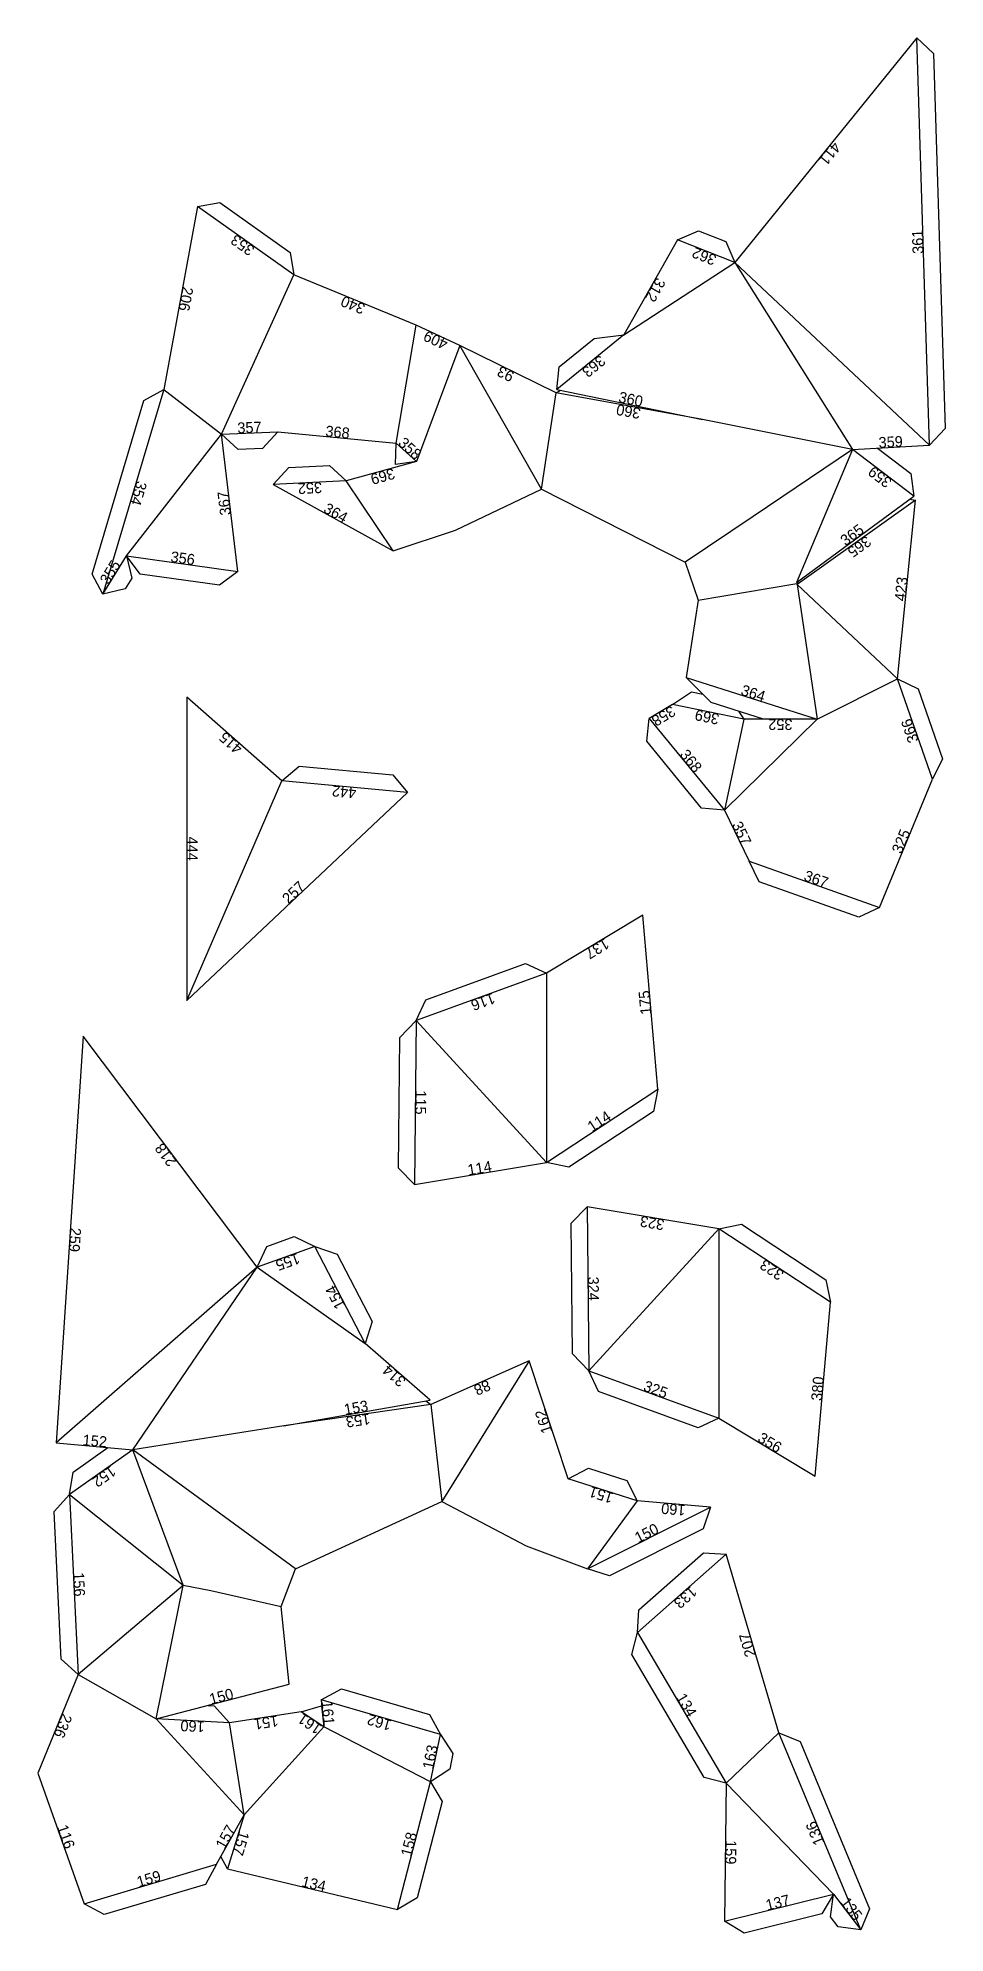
# Model space of a CAD drawing. Extents: x 914 to 1195, y 6 to 592.
import ezdxf
from ezdxf.enums import TextEntityAlignment as Align

# ---------------------------------------------------------------- set-up
doc = ezdxf.new("R2010")
doc.units = 0

msp = doc.modelspace()

# ---------------------------------------------------------------- linework, layer by layer
at = {"layer": 'CutLine', "color": 8, "linetype": 'CONTINUOUS'}
for p, q in [((1185.980889, 592.313745), (1129.664287, 522.747176)), ((1185.980889, 592.313745), (1191.133612, 587.471283)), ((1191.133612, 587.471283), (1194.737613, 471.366493)), ((963.466709, 540.13194), (953.058056, 483.478136)), ((963.466709, 540.13194), (970.438437, 541.313042)), ((970.438437, 541.313042), (992.142839, 525.897284)), ((1111.986833, 529.809355), (1095.408216, 500.367435)), ((1111.986833, 529.809355), (1118.484973, 532.597576)), ((1118.484973, 532.597576), (1126.876067, 529.245316)), ((1126.876067, 529.245316), (1129.664287, 522.747176)), ((992.142839, 525.897284), (993.323941, 518.925555)), ((1031.096688, 503.436009), (993.323941, 518.925555)), ((1044.61338, 497.128537), (1031.096688, 503.436009)), ((1075.402915, 490.548171), (1086.171991, 499.302716)), ((1086.171991, 499.302716), (1095.408216, 500.367435)), ((1074.470732, 482.459356), (1044.61338, 497.128537)), ((1074.677146, 483.514448), (1075.402915, 490.548171)), ((946.841535, 480.108439), (953.058056, 483.478136)), ((1074.470732, 482.459356), (1075.742051, 483.293164)), ((1074.677146, 483.514448), (1119.715003, 474.155698)), ((930.875776, 426.346333), (946.841535, 480.108439)), ((976.096485, 464.902353), (970.898174, 469.695844)), ((975.934474, 427.195027), (970.898174, 469.695844)), ((988.378622, 470.404068), (983.58513, 465.205757)), ((988.378622, 470.404068), (1024.96785, 466.843638)), ((1194.737613, 471.366493), (1189.89515, 466.21377)), ((983.58513, 465.205757), (976.096485, 464.902353)), ((1024.717538, 460.313863), (1024.96785, 466.843638)), ((1166.096587, 464.919425), (1189.89515, 466.21377)), ((1173.80629, 465.338736), (1184.115265, 457.500743)), ((986.875066, 454.078578), (991.694352, 459.321786)), ((991.694352, 459.321786), (1004.290459, 459.941643)), ((1004.290459, 459.941643), (1009.53017, 455.19344)), ((1031.19399, 461.183457), (1009.53017, 455.19344)), ((1031.19399, 461.183457), (1024.717538, 460.313863)), ((986.875066, 454.078578), (1024.057836, 433.58208)), ((1043.332852, 439.948863), (1069.905537, 452.61009)), ((1069.905537, 452.61009), (1114.323978, 429.995028)), ((1184.115265, 457.500743), (1185.069293, 450.494329)), ((1148.825754, 423.788199), (1185.069293, 450.494329)), ((1180.002569, 393.895192), (1185.633735, 449.220002)), ((1183.7681, 449.535543), (1185.633735, 449.220002)), ((1024.057836, 433.58208), (1043.332852, 439.948863)), ((941.502804, 432.005299), (943.161926, 425.131631)), ((945.762908, 426.361584), (941.502804, 432.005299)), ((1114.323978, 429.995028), (1118.323258, 418.230375)), ((934.245473, 420.129811), (930.875776, 426.346333)), ((943.161926, 425.131631), (941.119141, 421.788933)), ((970.290759, 422.934924), (945.762908, 426.361584)), ((975.934474, 427.195027), (970.290759, 422.934924)), ((1148.936684, 423.140548), (1149.411997, 424.220174)), ((941.119141, 421.788933), (934.245473, 420.129811)), ((1118.323258, 418.230375), (1114.664876, 394.281494)), ((1122.417747, 386.578042), (1114.664876, 394.281494)), ((1180.002569, 393.895192), (1186.368594, 390.817251)), ((960.208544, 388.238319), (960.208544, 294.398274)), ((989.539047, 362.364459), (960.208544, 388.238319)), ((1110.438958, 385.99482), (1116.343946, 389.884693)), ((1116.343946, 389.884693), (1119.806892, 389.172254)), ((1186.368594, 390.817251), (1193.896589, 369.195504)), ((1102.501355, 374.656314), (1103.207904, 381.691993)), ((1110.438958, 385.99482), (1103.207904, 381.691993)), ((1138.556199, 381.461138), (1122.417747, 386.578042)), ((1130.847343, 383.90533), (1132.45456, 381.465508)), ((1155.137073, 381.449264), (1132.45456, 381.465508)), ((1119.439406, 353.936522), (1102.501355, 374.656314)), ((989.539047, 362.364459), (994.976977, 366.884295)), ((994.976977, 366.884295), (1023.965854, 364.211553)), ((1023.965854, 364.211553), (1028.485689, 358.773623)), ((1193.896589, 369.195504), (1190.818648, 362.829478)), ((960.208544, 294.398274), (1028.485689, 358.773623)), ((1174.4866, 323.177282), (1190.818648, 362.829478)), ((1126.475085, 353.229973), (1119.439406, 353.936522)), ((1126.475085, 353.229973), (1134.161142, 337.513988)), ((1137.245419, 331.110856), (1134.161142, 337.513988)), ((1168.100561, 320.141083), (1137.245419, 331.110856)), ((1174.4866, 323.177282), (1168.100561, 320.141083)), ((1101.197913, 320.77457), (1071.406845, 302.853329)), ((1105.923868, 266.912689), (1101.197913, 320.77457)), ((1034.101464, 294.576762), (1064.996844, 305.838606)), ((1064.996844, 305.838606), (1071.406845, 302.853329)), ((1031.116187, 288.166761), (1034.101464, 294.576762)), ((1026.067448, 282.948528), (1031.116187, 288.166761)), ((928.084095, 283.310324), (919.725005, 157.426843)), ((981.912205, 211.800871), (928.084095, 283.310324)), ((1025.691014, 242.466293), (1026.067448, 282.948528)), ((1105.923868, 266.912689), (1104.496063, 259.987274)), ((1104.496063, 259.987274), (1078.332261, 242.767759)), ((1030.644307, 237.420017), (1025.691014, 242.466293)), ((1030.644307, 237.420017), (1071.406845, 244.195564)), ((1078.332261, 242.767759), (1071.406845, 244.195564)), ((1079.08777, 225.440489), (1084.041062, 230.486764)), ((1124.803601, 223.711218), (1084.041062, 230.486764)), ((1079.464203, 184.958254), (1079.08777, 225.440489)), ((1124.803601, 223.711218), (1131.729016, 225.139023)), ((1131.729016, 225.139023), (1157.892818, 207.919508)), ((981.912205, 211.800871), (984.928114, 218.196518)), ((984.928114, 218.196518), (993.432333, 221.250426)), ((993.432333, 221.250426), (999.82798, 218.234516)), ((999.82798, 218.234516), (1006.687808, 215.857491)), ((1006.687808, 215.857491), (1017.499509, 194.96421)), ((1157.892818, 207.919508), (1159.320623, 200.994093)), ((1154.594668, 147.132211), (1159.320623, 200.994093)), ((1017.499509, 194.96421), (1015.356764, 188.225617)), ((1035.479887, 170.651193), (1015.356764, 188.225617)), ((1066.102492, 182.774628), (1035.699451, 169.272723)), ((1078.123078, 146.337911), (1066.102492, 182.774628)), ((1084.512942, 179.740021), (1079.464203, 184.958254)), ((1087.498219, 173.330019), (1084.512942, 179.740021)), ((990.167599, 162.727094), (1035.479887, 170.651193)), ((1034.103158, 170.410434), (1035.699451, 169.272723)), ((1118.393599, 162.068175), (1087.498219, 173.330019)), ((1124.803601, 165.053452), (1118.393599, 162.068175)), ((1124.803601, 165.053452), (1154.594668, 147.132211)), ((919.725005, 157.426843), (943.463114, 155.29398)), ((925.051683, 148.384991), (935.784596, 155.983893)), ((923.860101, 141.415046), (925.051683, 148.384991)), ((1078.123078, 146.337911), (1084.405493, 149.583101)), ((1084.405493, 149.583101), (1096.292787, 145.793649)), ((919.10603, 136.180659), (923.860101, 141.415046)), ((1096.292787, 145.793649), (1099.537976, 139.511233)), ((921.306201, 90.42682), (919.10603, 136.180659)), ((993.844461, 118.390913), (1039.105262, 139.269055)), ((1039.105262, 139.269055), (1065.167867, 125.588599)), ((1122.13269, 137.51736), (1099.537976, 139.511233)), ((1122.13269, 137.51736), (1119.90533, 130.80626)), ((1119.90533, 130.80626), (1090.893054, 116.253026)), ((1065.167867, 125.588599), (1084.181954, 118.480386)), ((1100.034531, 105.776611), (1120.001644, 123.384593)), ((1120.001644, 123.384593), (1127.058816, 122.941513)), ((989.394661, 106.789187), (993.844461, 118.390913)), ((1090.893054, 116.253026), (1084.181954, 118.480386)), ((1143.354366, 67.692543), (1127.058816, 122.941513)), ((991.810998, 82.683296), (989.394661, 106.789187)), ((1099.59145, 98.719439), (1100.034531, 105.776611)), ((1097.822625, 91.87318), (1099.59145, 98.719439)), ((926.540588, 85.67275), (921.306201, 90.42682)), ((1120.212558, 53.883293), (1097.822625, 91.87318)), ((926.540588, 85.67275), (914.134146, 55.207256)), ((950.729947, 71.958928), (991.810998, 82.683296)), ((1001.791952, 77.894063), (1007.992846, 81.292431)), ((1001.791952, 77.894063), (1002.60232, 69.518756)), ((1007.992846, 81.292431), (1035.224353, 73.342134)), ((966.773169, 76.147073), (968.644222, 76.051632)), ((968.644222, 76.051632), (973.383014, 70.803408)), ((995.603198, 74.189382), (973.383014, 70.803408)), ((995.603198, 74.189382), (1001.878129, 76.013074)), ((1001.878129, 76.013074), (1002.60232, 69.518756)), ((1035.224353, 73.342134), (1038.622721, 67.14124)), ((1038.622721, 67.14124), (1042.501637, 61.229047)), ((1143.354366, 67.692543), (1149.890136, 64.993709)), ((1149.890136, 64.993709), (1171.408709, 13.203551)), ((1042.501637, 61.229047), (1041.50209, 56.4158)), ((914.134146, 55.207256), (928.396019, 14.764315)), ((1041.50209, 56.4158), (1035.589898, 52.536885)), ((1127.058816, 52.114468), (1120.212558, 53.883293)), ((1035.589898, 52.536885), (1039.184025, 46.447365)), ((1127.058816, 52.114468), (1126.509676, 9.319817)), ((969.408246, 26.998731), (977.895903, 42.296683)), ((1039.184025, 46.447365), (1031.491899, 16.597218)), ((972.784228, 25.565323), (970.742463, 29.403493)), ((969.408246, 26.998731), (965.997312, 20.763477)), ((972.784228, 25.565323), (1025.402379, 13.003091)), ((965.997312, 20.763477), (934.616686, 11.402278)), ((1160.246577, 17.71625), (1156.602151, 11.656699)), ((1159.317827, 10.706441), (1160.246577, 17.71625)), ((934.616686, 11.402278), (928.396019, 14.764315)), ((1031.491899, 16.597218), (1025.402379, 13.003091)), ((1171.408709, 13.203551), (1168.709875, 6.667781)), ((1132.569227, 5.67539), (1126.509676, 9.319817)), ((1156.602151, 11.656699), (1132.569227, 5.67539)), ((1161.700066, 7.596531), (1159.317827, 10.706441)), ((1168.709875, 6.667781), (1161.700066, 7.596531))]:
    msp.add_line(p, q, dxfattribs=at)
at = {"layer": 'MountainLine', "color": 5, "linetype": 'CONTINUOUS'}
for p, q in [((993.323941, 518.925555), (963.466709, 540.13194)), ((1129.664287, 522.747176), (1111.986833, 529.809355)), ((1189.89515, 466.21377), (1129.664287, 522.747176)), ((1024.96785, 466.843638), (1031.096688, 503.436009)), ((1095.408216, 500.367435), (1074.677146, 483.514448)), ((1069.905537, 452.61009), (1044.61338, 497.128537)), ((953.058056, 483.478136), (970.898174, 469.695844)), ((1069.905537, 452.61009), (1074.470732, 482.459356)), ((941.502804, 432.005299), (970.898174, 469.695844)), ((970.898174, 469.695844), (988.378622, 470.404068)), ((1024.96785, 466.843638), (1031.19399, 461.183457)), ((1166.096587, 464.919425), (1135.386636, 444.179274)), ((1024.057836, 433.58208), (1009.53017, 455.19344)), ((1185.633735, 449.220002), (1148.936684, 423.140548)), ((1135.386636, 444.179274), (1114.323978, 429.995028)), ((934.245473, 420.129811), (941.502804, 432.005299)), ((1140.351571, 422.003407), (1148.881219, 423.464374)), ((1180.002569, 393.895192), (1148.936684, 423.140548)), ((1118.323258, 418.230375), (1140.351571, 422.003407)), ((1114.664876, 394.281494), (1155.137073, 381.449264)), ((1103.207904, 381.691993), (1126.475085, 353.229973)), ((1132.45456, 381.465508), (1126.475085, 353.229973)), ((1028.485689, 358.773623), (989.539047, 362.364459)), ((1071.406845, 302.853329), (1031.116187, 288.166761)), ((1031.116187, 288.166761), (1030.644307, 237.420017)), ((1084.041062, 230.486764), (1084.512942, 179.740021)), ((999.82798, 218.234516), (981.912205, 211.800871)), ((1015.356764, 188.225617), (999.82798, 218.234516)), ((981.912205, 211.800871), (919.725005, 157.426843)), ((1066.102492, 182.774628), (1039.105262, 139.269055)), ((1084.512942, 179.740021), (1124.803601, 165.053452)), ((1035.699451, 169.272723), (1039.105262, 139.269055)), ((973.346818, 133.380077), (943.463114, 155.29398)), ((923.860101, 141.415046), (959.100818, 113.399086)), ((1099.537976, 139.511233), (1084.181954, 118.480386)), ((1084.181954, 118.480386), (1122.13269, 137.51736)), ((993.844461, 118.390913), (973.346818, 133.380077)), ((1127.058816, 122.941513), (1099.59145, 98.719439)), ((959.075762, 113.274244), (926.540588, 85.67275)), ((959.100818, 113.399086), (967.590669, 111.695128)), ((967.590669, 111.695128), (989.394661, 106.789187)), ((977.895903, 42.296683), (973.383014, 70.803408)), ((1002.60232, 69.518756), (995.603198, 74.189382)), ((1002.60232, 69.518756), (977.895903, 42.296683)), ((1035.589898, 52.536885), (1002.60232, 69.518756)), ((1035.589898, 52.536885), (1038.622721, 67.14124)), ((1127.058816, 52.114468), (1143.354366, 67.692543)), ((1025.402379, 13.003091), (1035.589898, 52.536885)), ((1127.058816, 52.114468), (1160.246577, 17.71625)), ((977.895903, 42.296683), (972.784228, 25.565323)), ((1160.246577, 17.71625), (1168.709875, 6.667781))]:
    msp.add_line(p, q, dxfattribs=at)
at = {"layer": 'ValleyLine', "color": 1, "linetype": 'CONTINUOUS'}
for p, q in [((1189.89515, 466.21377), (1185.980889, 592.313745)), ((1095.408216, 500.367435), (1129.664287, 522.747176)), ((1129.664287, 522.747176), (1166.096587, 464.919425)), ((970.898174, 469.695844), (993.323941, 518.925555)), ((1044.61338, 497.128537), (1031.19399, 461.183457)), ((953.058056, 483.478136), (934.245473, 420.129811)), ((1119.715003, 474.155698), (1074.470732, 482.459356)), ((1166.096587, 464.919425), (1119.715003, 474.155698)), ((1166.096587, 464.919425), (1148.825754, 423.788199)), ((1185.069293, 450.494329), (1166.096587, 464.919425)), ((1009.53017, 455.19344), (986.875066, 454.078578)), ((941.502804, 432.005299), (975.934474, 427.195027)), ((1148.936684, 423.140548), (1155.137073, 381.449264)), ((1155.137073, 381.449264), (1180.002569, 393.895192)), ((1190.818648, 362.829478), (1180.002569, 393.895192)), ((1132.45456, 381.465508), (1110.438958, 385.99482)), ((1155.137073, 381.449264), (1126.475085, 353.229973)), ((960.208544, 294.398274), (989.539047, 362.364459)), ((1134.161142, 337.513988), (1174.4866, 323.177282)), ((1071.406845, 302.853329), (1071.406845, 244.195564)), ((1071.406845, 244.195564), (1031.116187, 288.166761)), ((1071.406845, 244.195564), (1105.923868, 266.912689)), ((1084.512942, 179.740021), (1124.803601, 223.711218)), ((1159.320623, 200.994093), (1124.803601, 223.711218)), ((1124.803601, 223.711218), (1124.803601, 165.053452)), ((943.463114, 155.29398), (981.912205, 211.800871)), ((981.912205, 211.800871), (1015.356764, 188.225617)), ((1035.699451, 169.272723), (990.167599, 162.727094)), ((990.167599, 162.727094), (943.463114, 155.29398)), ((943.463114, 155.29398), (923.860101, 141.415046)), ((959.100818, 113.399086), (943.463114, 155.29398)), ((923.860101, 141.415046), (926.540588, 85.67275)), ((1099.537976, 139.511233), (1078.123078, 146.337911)), ((950.729947, 71.958928), (959.075762, 113.274244)), ((1099.59145, 98.719439), (1127.058816, 52.114468)), ((926.540588, 85.67275), (950.729947, 71.958928)), ((1038.622721, 67.14124), (1001.791952, 77.894063)), ((977.895903, 42.296683), (950.729947, 71.958928)), ((973.383014, 70.803408), (950.729947, 71.958928)), ((1168.709875, 6.667781), (1143.354366, 67.692543)), ((928.396019, 14.764315), (969.408246, 26.998731)), ((1126.509676, 9.319817), (1160.246577, 17.71625))]:
    msp.add_line(p, q, dxfattribs=at)

# ---------------------------------------------------------------- texts
at = {"layer": 'Edge ID'}
for s, rotation, p in [('411', 231.008604, (1157.822588, 557.530461)), ('353', 144.615362, (978.395325, 529.528748)), ('361', 91.777944, (1187.938019, 529.263758)), ('362', 158.223189, (1120.82556, 526.278266)), ('312', 240.616329, (1103.697524, 515.088395)), ('206', 259.589499, (958.262383, 511.805038)), ('340', 157.702838, (1012.210314, 511.180782)), ('409', 154.984212, (1037.855034, 500.282273)), ('363', 219.108825, (1085.042681, 491.940942)), ('93', 153.834706, (1059.542056, 489.793946)), ('360', -11.738857, (1097.196074, 478.835073)), ('360', 169.60027, (1097.092868, 478.307527)), ('357', 2.320082, (979.638398, 470.049956)), ('368', -5.557848, (1006.673236, 468.623853)), ('358', -42.273963, (1028.08092, 464.013548)), ('359', 3.11311, (1177.995868, 465.566597)), ('369', 195.456051, (1020.36208, 458.188449)), ('359', 142.753991, (1175.58294, 457.706877)), ('354', 253.460134, (943.651765, 451.803974)), ('352', 182.817264, (998.202618, 454.636009)), ('367', 96.757973, (973.416324, 448.445436)), ('364', -28.865155, (1005.466451, 443.830329)), ('365', 36.384725, (1166.947523, 437.141264)), ('365', 215.400226, (1167.28521, 436.180275)), ('355', 58.570123, (937.874139, 426.067555)), ('356', -7.953025, (958.718639, 429.600163)), ('423', 84.188236, (1182.818152, 421.557597)), ('364', -17.591886, (1134.900974, 387.865379)), ('358', 210.754693, (1106.823431, 383.843407)), ('369', 168.374635, (1121.446759, 383.730164)), ('352', 179.958969, (1143.795816, 381.457386)), ('366', 109.196468, (1185.410608, 378.362335)), ('415', 138.58292, (974.873796, 375.301389)), ('368', -50.73463, (1114.841495, 367.460983)), ('442', 174.732287, (1009.012368, 360.569041)), ('357', -63.938602, (1130.318113, 345.371981)), ('325', 67.614092, (1182.652624, 343.00338)), ('444', -90, (960.208544, 341.318297)), ('367', -19.571569, (1154.323871, 330.345635)), ('257', 43.315207, (994.347117, 326.585949)), ('137', 211.029612, (1086.302379, 311.81395)), ('116', 200.027581, (1051.261516, 295.510045)), ('175', 95.01441, (1103.56089, 293.84363)), ('115', 269.467237, (1030.880247, 262.793389)), ('114', 33.350621, (1088.665357, 255.554126)), ('218', 126.970283, (954.99815, 247.555598)), ('114', 9.437416, (1051.025576, 240.80779)), ('259', 266.200943, (923.90455, 220.368583)), ('323', 170.562584, (1104.422331, 227.098991)), ('155', 199.753469, (990.870092, 215.017694)), ('323', 146.649379, (1142.062112, 212.352655)), ('154', 117.360329, (1007.592372, 203.230066)), ('324', -89.467237, (1084.277002, 205.113392)), ('314', 138.867833, (1025.418326, 179.438405)), ('88', 203.945871, (1050.900971, 176.023675)), ('325', -20.027581, (1104.658272, 172.396736)), ('380', 84.98559, (1156.957646, 174.063152)), ('153', 9.919434, (1012.823743, 166.689144)), ('153', 188.180754, (1012.933525, 165.999909)), ('162', 108.257884, (1072.112785, 164.556269)), ('152', -5.134223, (931.594059, 156.360412)), ('356', -31.029612, (1139.699135, 156.092832)), ('152', 215.298496, (933.661607, 148.354513)), ('151', 162.318669, (1088.830527, 142.924572)), ('160', 174.956991, (1110.835333, 138.514296)), ('150', 26.63941, (1103.157322, 127.998873)), ('156', -87.246931, (925.200344, 113.543898)), ('133', 221.407433, (1113.325133, 110.830476)), ('207', 106.433296, (1135.206591, 95.317028)), ('150', 14.630761, (971.270473, 77.321112)), ('161', -84.473448, (1002.197136, 73.706409)), ('134', -59.486366, (1113.325133, 75.416953)), ('236', 247.842407, (920.337367, 70.440003)), ('160', 177.079906, (962.056481, 71.381168)), ('151', 188.66424, (984.493106, 72.496395)), ('161', 146.284181, (999.102759, 71.854069)), ('162', 163.724721, (1020.207337, 72.517651)), ('163', 78.268377, (1037.10631, 59.839062)), ('116', -70.575218, (921.265082, 34.985785)), ('157', 60.977476, (973.652074, 34.647707)), ('157', 253.011323, (975.340065, 33.931003)), ('158', 75.549751, (1030.496138, 32.769988)), ('136', 112.562661, (1156.03212, 37.180162)), ('159', 269.264822, (1126.784246, 30.717142)), ('159', 16.610443, (948.902132, 20.881523)), ('134', -13.427632, (999.093303, 19.284207)), ('137', 13.97582, (1143.378127, 13.518033)), ('135', -52.547329, (1164.478226, 12.192015))]:
    msp.add_text(s, height=3.36, rotation=rotation, dxfattribs=at).set_placement(p, align=Align.CENTER)

doc.saveas('drawing.dxf')
